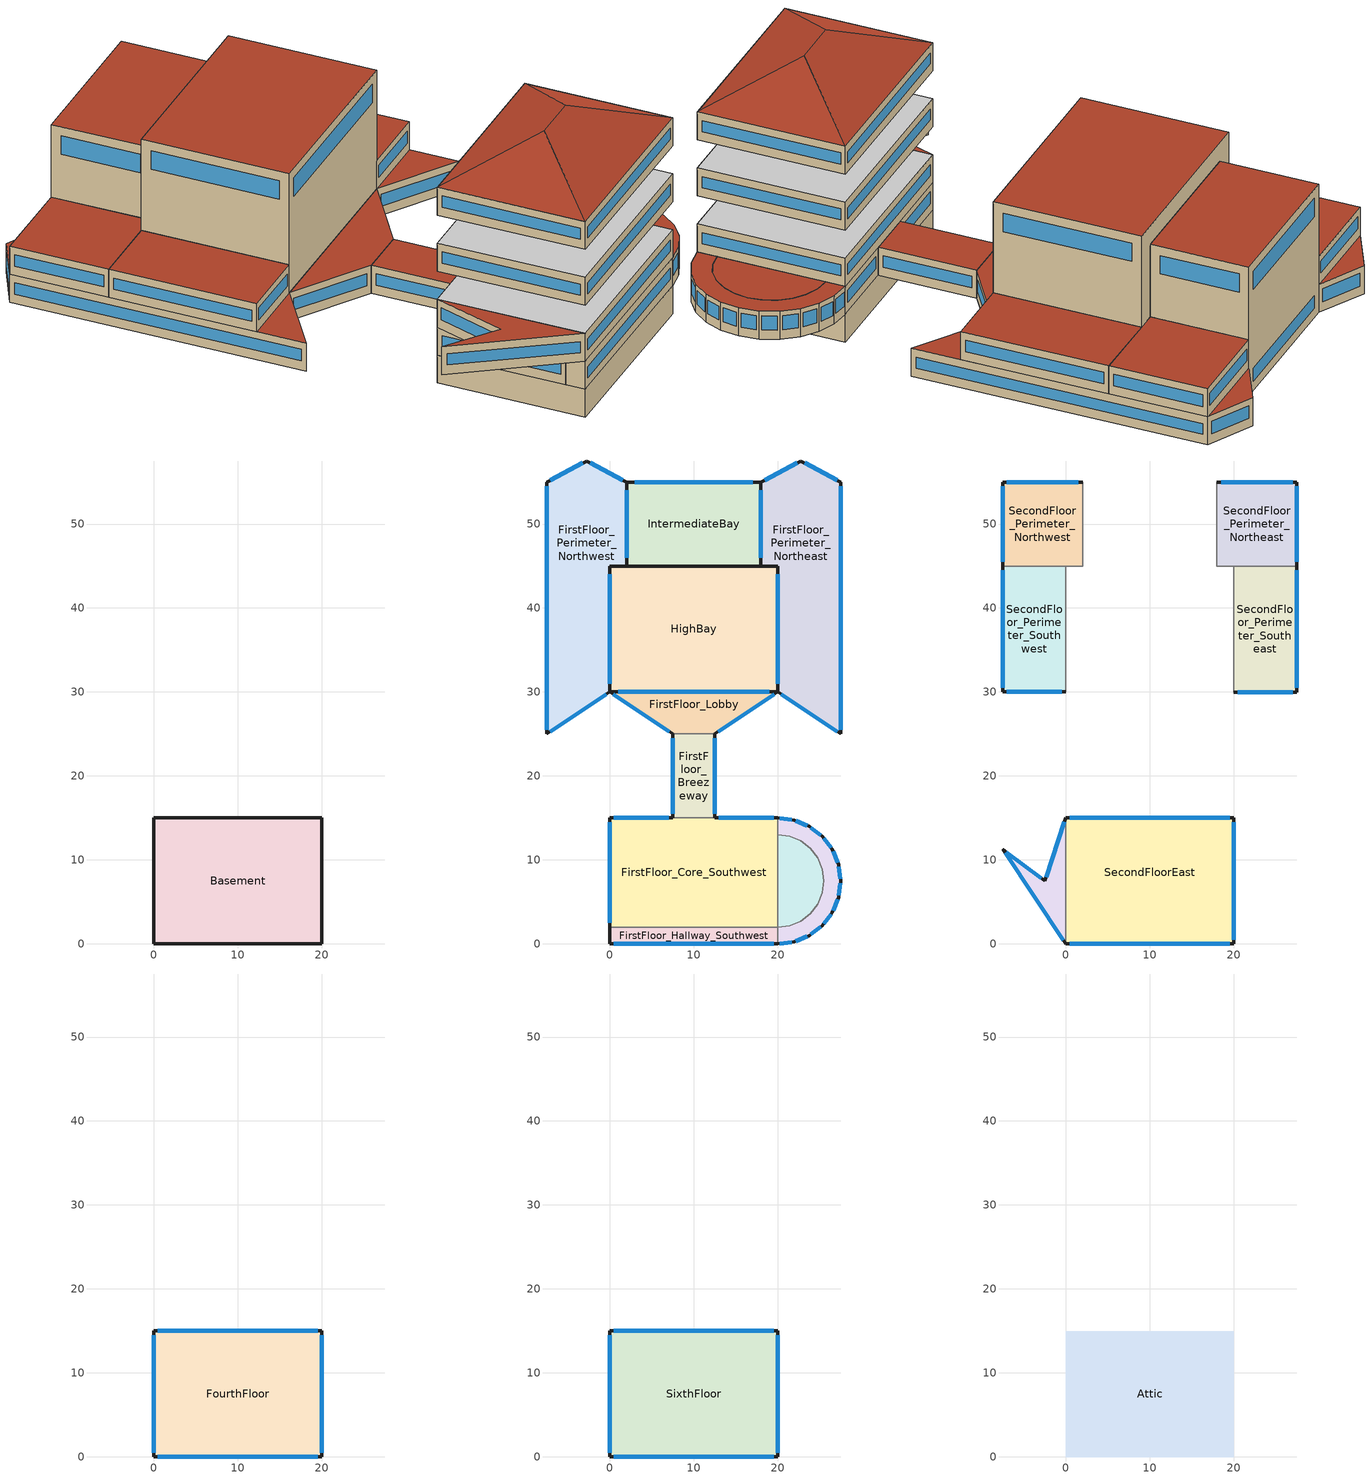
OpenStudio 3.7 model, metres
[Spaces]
Basement
 floor othersidecoefficients: 20,15 20,0 0,0 0,15 z-3.05
 wall othersidecoefficients: 0,0 20,0 20,15 0,15 0,0 z-3.05:0
FirstFloor_Hallway_Southeast
 floor ground: 20,15 21.94,14.74 23.75,14 25.3,12.8 26.5,11.25 27.24,9.44 27.5,7.5 27.24,5.56 26.5,3.75 25.3,2.2 23.75,1 21.94,0.26 20,0 20,2 21.42,2.19 22.75,2.74 23.89,3.61 24.76,4.75 25.31,6.08 25.5,7.5 25.31,8.92 24.76,10.25 23.89,11.39 22.75,12.26 21.42,12.81 20,13 z0
 wall outside: 20,0 21.94,0.26 23.75,1 25.3,2.2 26.5,3.75 27.24,5.56 27.5,7.5 27.24,9.44 26.5,11.25 25.3,12.8 23.75,14 21.94,14.74 20,15 z0:3.05
 wall to FirstFloor_Hallway_Southwest: 20,2 20,0 z0:3.05
 wall to FirstFloor_Core_Southeast: 20,13 21.42,12.81 22.75,12.26 23.89,11.39 24.76,10.25 25.31,8.92 25.5,7.5 25.31,6.08 24.76,4.75 23.89,3.61 22.75,2.74 21.42,2.19 20,2 z0:3.05
 wall to FirstFloor_Core_Southwest: 20,15 20,13 z0:3.05
 window: 20.25,0.03 21.7,0.22 / 22.17,0.35 23.52,0.91 / 23.95,1.16 25.11,2.05 / 25.46,2.4 26.34,3.55 / 26.59,3.98 27.15,5.33 / 27.28,5.81 27.47,7.25 / 27.47,7.75 27.28,9.2 / 27.15,9.67 26.59,11.02 / 26.34,11.45 25.45,12.61 / 25.1,12.96 23.95,13.84 / 23.52,14.09 22.17,14.65 / 21.69,14.78 20.25,14.97 z1:2.52
 roof outside: 20,0 21.94,0.26 23.75,1 25.3,2.2 26.5,3.75 27.24,5.56 27.5,7.5 27.24,9.44 26.5,11.25 25.3,12.8 23.75,14 21.94,14.74 20,15 20,13 21.42,12.81 22.75,12.26 23.89,11.39 24.76,10.25 25.31,8.92 25.5,7.5 25.31,6.08 24.76,4.75 23.89,3.61 22.75,2.74 21.42,2.19 20,2 z3.05
FirstFloor_Core_Southwest
 floor to Basement: 20,15 20,2 0,2 0,15 z0
 wall outside: 20,15 12.5,15 / 7.5,15 0,15 0,2 z0:3.05
 wall to FirstFloor_Breezeway: 12.5,15 7.5,15 z0:3.05
 wall to FirstFloor_Core_Southeast: 20,2 20,13 z0:3.05
 wall to FirstFloor_Hallway_Southwest: 0,2 20,2 z0:3.05
 window: 0,14.5 0,2.5 z1:2.23; 19.5,15 13,15 / 7,15 0.5,15 z1:2.31
FirstFloor_Core_Southeast
 floor ground: 20,13 21.42,12.81 22.75,12.26 23.89,11.39 24.76,10.25 25.31,8.92 25.5,7.5 25.31,6.08 24.76,4.75 23.89,3.61 22.75,2.74 21.42,2.19 20,2 z0
 roof outside: 20,2 21.42,2.19 22.75,2.74 23.89,3.61 24.76,4.75 25.31,6.08 25.5,7.5 25.31,8.92 24.76,10.25 23.89,11.39 22.75,12.26 21.42,12.81 20,13 z3.05
FirstFloor_Breezeway
 floor ground: 12.5,25 12.5,15 7.5,15 7.5,25 z0
 wall outside: 12.5,15 12.5,25 / 7.5,25 7.5,15 z0:3.05
 wall to FirstFloor_Lobby: 12.5,25 7.5,25 z0:3.05
 window: 12.5,15.5 12.5,24.5 / 7.5,24.5 7.5,15.5 z1:2.26
 roof outside: 12.5,15 12.5,25 7.5,25 7.5,15 z3.05
FirstFloor_Lobby
 floor ground: 20,30 12.5,25 7.5,25 0,30 z0
 wall outside: 12.5,25 20,30 / 0,30 7.5,25 z0:3.05
 wall to HighBay: 20,30 0,30 z0:3.05
 window: 12.92,25.28 19.58,29.72 / 0.42,29.72 7.08,25.28 z1:2.27
 roof outside: 12.5,25 20,30 0,30 7.5,25 z3.05
FirstFloor_Perimeter_Northeast
 floor ground: 22.75,57.5 27.5,55 27.5,25 20,30 20,45 18,45 18,55 z0
 wall outside: 20,30 27.5,25 27.5,55 22.75,57.5 18,55 z0:3.05
 wall to HighBay: 18,45 20,45 20,30 z0:3.05
 wall to IntermediateBay: 18,55 18,45 z0:3.05
 window: 20.42,29.72 27.08,25.28 z1:2.27; 27.5,25.5 27.5,54.5 z1:2.17; 27.06,55.23 23.19,57.27 / 22.31,57.27 18.44,55.23 z1:2.39
 roof outside: 27.5,25 27.5,30 20,30 z3.05; 27.5,55 22.75,57.5 18,55 z3.05
HighBay
 floor ground: 20,45 20,30 0,30 0,45 z0
 wall outside: 20,30 20,45 / 0,45 0,30 z6.1:16; 0,30 20,30 z3.05:16; 20,45,16 20,45,6.1 18,45,6.1 18,45,14 2,45,14 2,45,6.1 0,45,6.1 0,45,16
 wall to FirstFloor_Perimeter_Northwest: 2,45 0,45 0,30 z0:3.05
 wall to IntermediateBay: 18,45 2,45 z0:14
 wall to SecondFloor_Perimeter_Southeast: 20,30 20,45 z3.05:6.1
 wall to SecondFloor_Perimeter_Southwest: 0,45 0,30 z3.05:6.1
 wall to SecondFloor_Perimeter_Northeast: 20,45 18,45 z3.05:6.1
 wall to SecondFloor_Perimeter_Northwest: 2,45 0,45 z3.05:6.1
 window: 1,30 19,30 / 20,31 20,44 / 0,44 0,31 z13:15
 roof outside: 20,30 20,45 0,45 0,30 z16
IntermediateBay
 floor ground: 18,55 18,45 2,45 2,55 z0
 wall outside: 18,55 2,55 z0:14; 2,55 2,45 / 18,45 18,55 z6.1:14
 wall to SecondFloor_Perimeter_Northwest: 2,55 2,45 z3.05:6.1
 wall to SecondFloor_Perimeter_Northeast: 18,45 18,55 z3.05:6.1
 wall to FirstFloor_Perimeter_Northwest: 2,55 2,45 z0:3.05
 window: 17,55 3,55 / 2,54 2,46 / 18,46 18,54 z11:13; 17,55 3,55 z1:2.39
 roof outside: 18,45 18,55 2,55 2,45 z14
FirstFloor_Perimeter_Northwest
 floor ground: -2.75,57.5 2,55 2,45 0,45 0,30 -7.5,25 -7.5,55 z0
 wall outside: 2,55 -2.75,57.5 -7.5,55 -7.5,25 0,30 z0:3.05
 window: -7.08,25.28 -0.42,29.72 / -7.5,54.5 -7.5,25.5 z1:2.27; 1.56,55.23 -2.31,57.27 / -3.19,57.27 -7.06,55.23 z1:2.39
 roof outside: 2,55 -2.75,57.5 -7.5,55 z3.05; -7.5,25 0,30 -7.5,30 z3.05
FirstFloor_Hallway_Southwest
 floor to Basement: 20,2 20,0 0,0 0,2 z0
 wall outside: 0,2 0,0 20,0 z0:3.05
 window: 0.5,0 19.5,0 z1:2.19
SecondFloor_West_Cantilever
 floor outside: 0,15 0,0 -7.5,11.25 -2.5,7.5 z3.05
 wall outside: 0,15 -2.5,7.5 -7.5,11.25 0,0 z3.05:6.1
 wall to SecondFloorEast: 0,0 0,15 z3.05:6.1
 window: -7.22,10.83 -0.28,0.42 z4.05:5.27; -0.16,14.53 -2.34,7.97 z4.05:5.35; -2.9,7.8 -7.1,10.95 z4.05:5.4
 roof outside: 0,0 0,15 -2.5,7.5 -7.5,11.25 z6.1
SecondFloorEast
 floor to FirstFloor_Hallway_Southwest: 20,2 20,0 0,0 0,2 z3.05
 floor to FirstFloor_Core_Southwest: 20,15 20,2 0,2 0,15 z3.05
 wall outside: 0,0 20,0 20,15 0,15 z3.05:6.1
 window: 0.5,0 19.5,0 / 19.5,15 0.5,15 z4.05:5.24; 20,0.5 20,14.5 z4.05:5.26
 ceiling adiabatic: 20,0 20,15 0,15 0,0 z6.1
SecondFloor_Perimeter_Southwest
 floor to FirstFloor_Perimeter_Northwest: 0,45 0,30 -7.5,30 -7.5,45 z3.05
 wall outside: -7.5,45 -7.5,30 0,30 z3.05:6.1
 wall to SecondFloor_Perimeter_Northwest: 0,45 -7.5,45 z3.05:6.1
 window: -7.5,44.5 -7.5,30.5 z4.05:5.26; -7,30 -0.5,30 z4.05:5.36
 roof outside: 0,30 0,45 -7.5,45 -7.5,30 z6.1
SecondFloor_Perimeter_Southeast
 floor to FirstFloor_Perimeter_Northeast: 27.5,45 27.5,30 20,30 20,45 z3.05
 wall outside: 20,30 27.5,30 27.5,45 z3.05:6.1
 wall to SecondFloor_Perimeter_Northeast: 27.5,45 20,45 z3.05:6.1
 window: 27.5,30.5 27.5,44.5 z4.05:5.26; 20.5,30 27,30 z4.05:5.36
 roof outside: 27.5,30 27.5,45 20,45 20,30 z6.1
SecondFloor_Perimeter_Northwest
 floor to FirstFloor_Perimeter_Northwest: 2,55 2,45 -7.5,45 -7.5,55 z3.05
 wall outside: 2,55 -7.5,55 -7.5,45 z3.05:6.1
 window: -7.5,54.5 -7.5,45.5 z4.05:5.31; 1.5,55 -7,55 z4.05:5.32
 roof outside: 2,45 2,55 -7.5,55 -7.5,45 z6.1
SecondFloor_Perimeter_Northeast
 floor to FirstFloor_Perimeter_Northeast: 27.5,55 27.5,45 18,45 18,55 z3.05
 wall outside: 27.5,45 27.5,55 18,55 z3.05:6.1
 window: 27.5,45.5 27.5,54.5 z4.05:5.31; 27,55 18.5,55 z4.05:5.32
 roof outside: 27.5,45 27.5,55 18,55 18,45 z6.1
FourthFloor
 floor adiabatic: 20,15 20,0 0,0 0,15 z9.15
 wall outside: 0,15 0,0 20,0 20,15 0,15 z9.15:12.19
 window: 0.5,0 19.5,0 / 19.5,15 0.5,15 z10.15:11.34; 20,0.5 20,14.5 / 0,14.5 0,0.5 z10.15:11.36
 ceiling adiabatic: 20,0 20,15 0,15 0,0 z12.19
SixthFloor
 floor adiabatic: 20,15 20,0 0,0 0,15 z15.25
 wall outside: 0,0 20,0 20,15 0,15 0,0 z15.25:18.29
 window: 0.5,0 19.5,0 / 19.5,15 0.5,15 z16.25:17.44; 20,0.5 20,14.5 / 0,14.5 0,0.5 z16.25:17.46
Attic
 floor to SixthFloor: 20,15 20,0 0,0 0,15 z18.29
 roof outside: 12.5,7.5,22.04 20,15,18.29 0,15,18.29 7.5,7.5,22.04; 7.5,7.5,22.04 0,15,18.29 0,0,18.29; 7.5,7.5,22.04 0,0,18.29 20,0,18.29 12.5,7.5,22.04; 12.5,7.5,22.04 20,0,18.29 20,15,18.29
[Site]
Ottawa Int'l: Latitude {deg}=45.32; Longitude {deg}=-75.67; Time Zone {hr}=-5; Elevation {m}=114
[ClimateZones]
Climate Zone Institution Name 1=ASHRAE; Climate Zone Document Name 1=ANSI/ASHRAE Standard 169; Climate Zone Document Year 1=2006; Climate Zone Value 1=6A; Climate Zone Institution Name 2=CEC; Climate Zone Document Name 2=California Climate Zone Descriptions; Climate Zone Document Year 2=1995
[Building]
Building 1: Standards Number of Stories=7; Standards Number of Above Ground Stories=6; Standards Template=NECB2011; Standards Building Type=Office
[BuildingStory] Nominal Floor to Floor Height {m}=3.048
Name | Nominal Z Coordinate {m}
Building Story 1 | 0
Building Story 2 | 3.048
Building Story 4 | 9.144
Building Story 6 | 15.24
Attic Story 7 | 18.288
Basement Story 0 | -3.048
[Space]
Name | Space Type | Building Story | Thermal Zone
Basement | Space Function Electrical/Mechanical-sch-A | Basement Story 0 | TZ-Basement
FirstFloor_Hallway_Southeast | Space Function Corr. < 2.4m wide-sch-A | Building Story 1 | TZ-FirstFloor_Hallway_Southeast
FirstFloor_Core_Southwest | Space Function Office - open plan | Building Story 1 | TZ-FirstFloor_Core_Southwest
FirstFloor_Core_Southeast | Space Function Office - open plan | Building Story 1 | TZ-FirstFloor_Core_Southeast
SecondFloor_West_Cantilever | Space Function Office - open plan | Building Story 2 | TZ-SecondFloor_West_Cantilever
SecondFloorEast | Space Function Office - open plan | Building Story 2 | TZ-SecondFloor_East
FourthFloor | Space Function Office - open plan | Building Story 4 | TZ-FourthFloor
SixthFloor | Space Function Office - open plan | Building Story 6 | TZ-SixthFloor
FirstFloor_Breezeway | Space Function Office - open plan | Building Story 1 | TZ-FirstFloor_Breezeway
FirstFloor_Lobby | Space Function Office - open plan | Building Story 1 | TZ-FirstFloor_Lobby
FirstFloor_Perimeter_Northeast | Space Function Office - open plan | Building Story 1 | TZ-FirstFloor_Perimeter_Northeast
HighBay | Space Function Mfg - bay H > 15m | Building Story 1 | TZ-HighBay
IntermediateBay | Space Function Mfg - 7.5 <= bay H <= 15m | Building Story 1 | TZ-IntermediateBay
Attic | Space Function - undefined - | Attic Story 7 | TZ-Attic
FirstFloor_Perimeter_Northwest | Space Function Office - open plan | Building Story 1 | TZ-FirstFloor_Perimeter_Northwest
SecondFloor_Perimeter_Southwest | Space Function Office - open plan | Building Story 2 | TZ-SecondFloor_Perimeter_Southwest
SecondFloor_Perimeter_Southeast | Space Function Office - open plan | Building Story 2 | TZ-SecondFloor_Perimeter_Southeast
SecondFloor_Perimeter_Northwest | Space Function Office - open plan | Building Story 2 | TZ-SecondFloor_Perimeter_Northwest
SecondFloor_Perimeter_Northeast | Space Function Office - open plan | Building Story 2 | TZ-SecondFloor_Perimeter_Northeast
FirstFloor_Hallway_Southwest | Space Function Corr. < 2.4m wide-sch-A | Building Story 1 | TZ-FirstFloor_Hallway_Southwest
[SpaceType] Standards Building Type=Space Function
Name | Standards Space Type
Space Function - undefined - | - undefined -
Space Function Corr. < 2.4m wide-sch-A | Corr. < 2.4m wide-sch-A
Space Function Electrical/Mechanical-sch-A | Electrical/Mechanical-sch-A
Space Function Mfg - 7.5 <= bay H <= 15m | Mfg - 7.5 <= bay H <= 15m
Space Function Mfg - bay H > 15m | Mfg - bay H > 15m
Space Function Office - open plan | Office - open plan
[ThermalZone] Use Ideal Air Loads=No
Name | Multiplier
TZ-Attic; TZ-Basement; TZ-FirstFloor_Breezeway; TZ-FirstFloor_Core_Southeast; TZ-FirstFloor_Core_Southwest; TZ-FirstFloor_Hallway_Southeast; TZ-FirstFloor_Hallway_Southwest; TZ-FirstFloor_Lobby; TZ-FirstFloor_Perimeter_Northeast; TZ-FirstFloor_Perimeter_Northwest; TZ-HighBay; TZ-IntermediateBay; TZ-SecondFloor_East; TZ-SecondFloor_West_Cantilever; TZ-SixthFloor; TZ-SecondFloor_Perimeter_Northeast; TZ-SecondFloor_Perimeter_Northwest; TZ-SecondFloor_Perimeter_Southeast; TZ-SecondFloor_Perimeter_Southwest
TZ-FourthFloor | 3
[Sizing:Zone] Zone Cooling Design Supply Air Temperature Input Method=SupplyAirTemperature; Zone Cooling Design Supply Air Temperature {C}=14; Zone Cooling Design Supply Air Temperature Difference {deltaC}=11.11; Zone Heating Design Supply Air Temperature Input Method=SupplyAirTemperature; Zone Heating Design Supply Air Temperature {C}=40; Zone Heating Design Supply Air Temperature Difference {deltaC}=11.11; Zone Cooling Design Supply Air Humidity Ratio {kg-H2O/kg-air}=0.0085; Zone Heating Design Supply Air Humidity Ratio {kg-H2O/kg-air}=0.008; Cooling Design Air Flow Method=DesignDay; Heating Design Air Flow Method=DesignDay; Account for Dedicated Outdoor Air System=No; Dedicated Outdoor Air System Control Strategy=NeutralSupplyAir; Dedicated Outdoor Air Low Setpoint Temperature for Design {C}=autosize; Dedicated Outdoor Air High Setpoint Temperature for Design {C}=autosize; Zone Load Sizing Method=Sensible Load Only No Latent Load; Zone Latent Cooling Design Supply Air Humidity Ratio Input Method=HumidityRatioDifference; Zone Cooling Design Supply Air Humidity Ratio Difference {kgWater/kgDryAir}=0.005; Zone Latent Heating Design Supply Air Humidity Ratio Input Method=HumidityRatioDifference; Zone Humidification Design Supply Air Humidity Ratio Difference {kgWater/kgDryAir}=0.005
TZ-Attic; TZ-Basement; TZ-FirstFloor_Breezeway; TZ-FirstFloor_Core_Southeast; TZ-FirstFloor_Core_Southwest; TZ-FirstFloor_Hallway_Southeast; TZ-FirstFloor_Hallway_Southwest; TZ-FirstFloor_Lobby; TZ-FirstFloor_Perimeter_Northeast; TZ-FirstFloor_Perimeter_Northwest; TZ-FourthFloor; TZ-HighBay; TZ-IntermediateBay; TZ-SecondFloor_East; TZ-SecondFloor_West_Cantilever; TZ-SixthFloor; TZ-SecondFloor_Perimeter_Northeast; TZ-SecondFloor_Perimeter_Northwest; TZ-SecondFloor_Perimeter_Southeast; TZ-SecondFloor_Perimeter_Southwest
